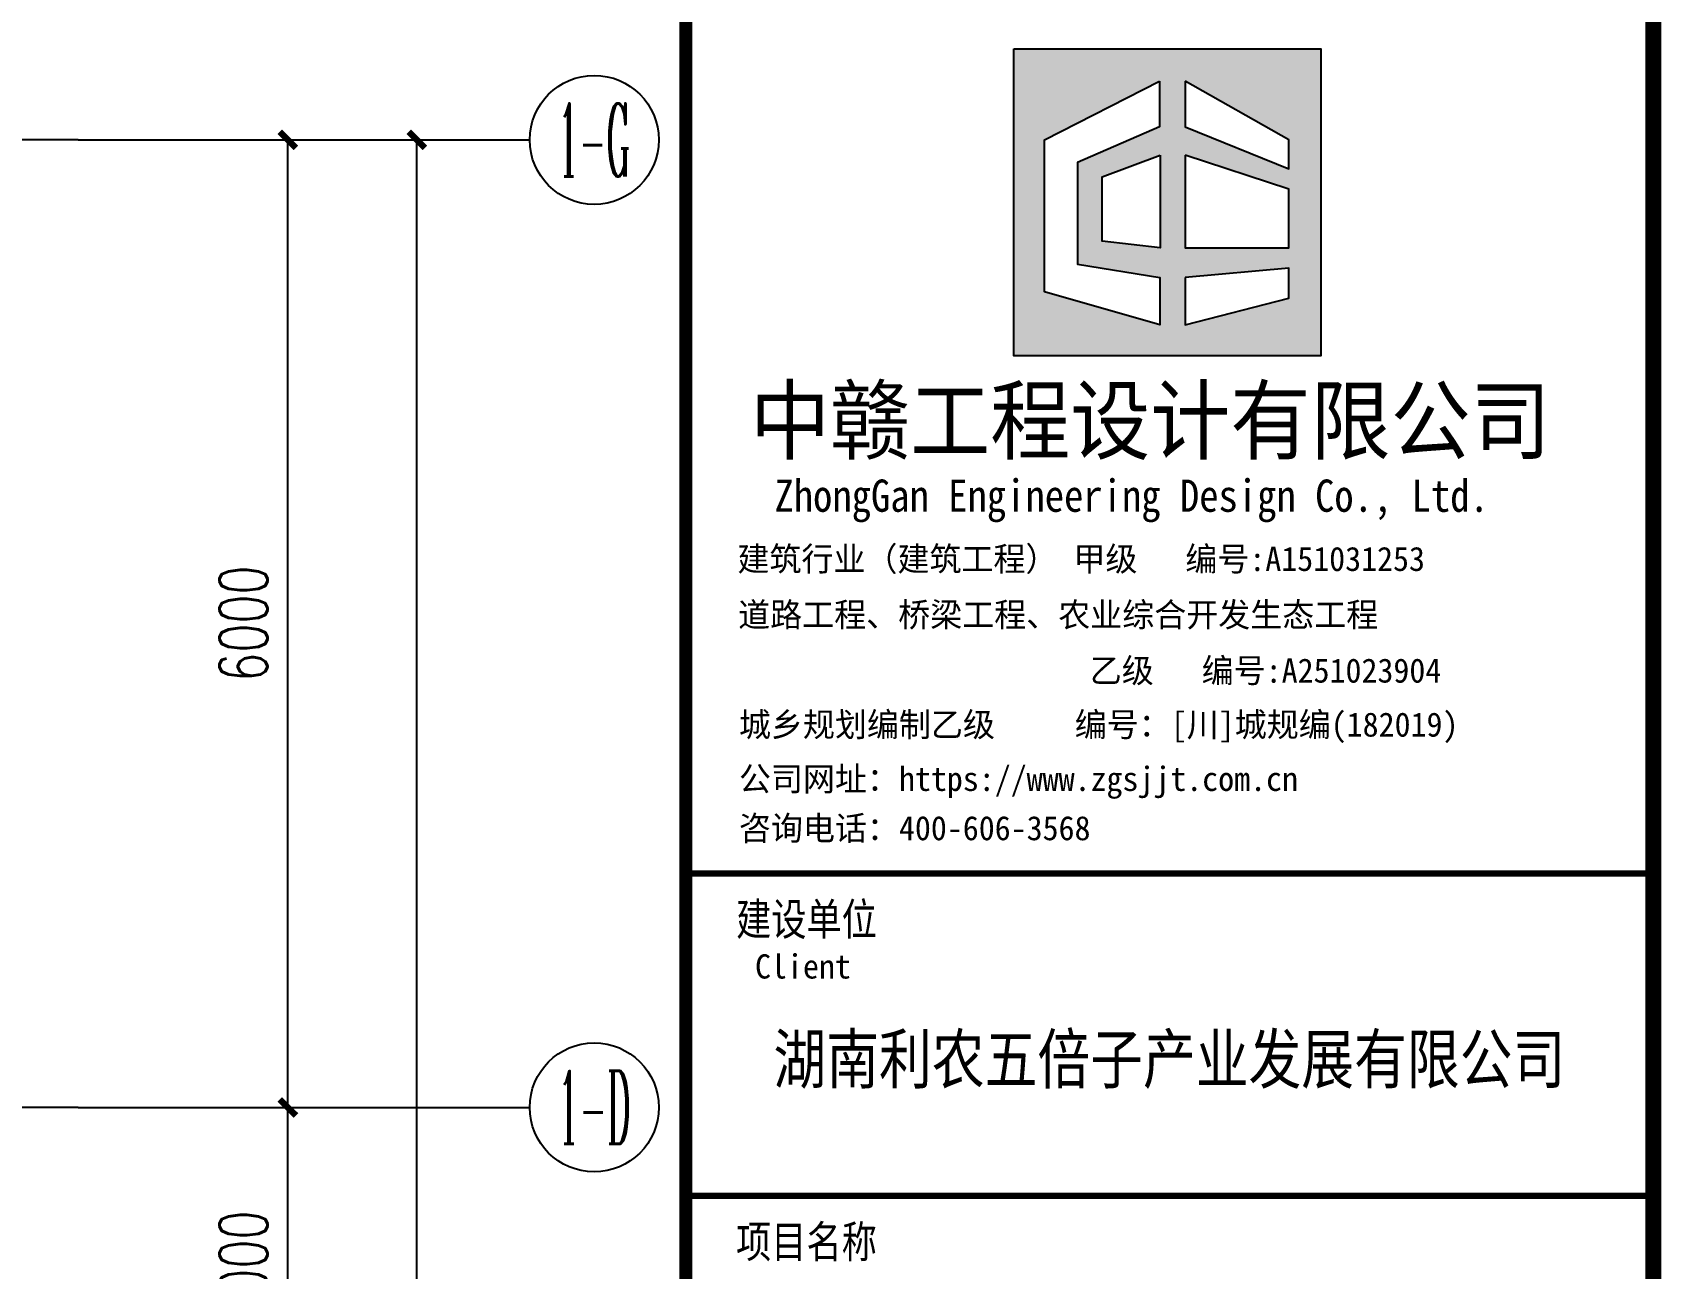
# Model space of a CAD drawing. Extents: x -6243262 to 3079315, y -2914302 to 172723.
# Drawn here: x -2447833 to -2437733, y -711400 to -703736 of the extents above; entities that cross this region are included whole.
import ezdxf
from ezdxf.enums import TextEntityAlignment as Align

# ---------------------------------------------------------------- set-up
doc = ezdxf.new("R2010")
doc.units = 0
doc.header["$LTSCALE"] = 1000
for name, color, linetype in [('AXIS', 3, 'Continuous'), ('AXIS_TEXT', 7, 'Continuous'), ('DOTE', 24, 'Continuous'), ('P-图框', 7, 'Continuous'), ('PUB_TITLE', 4, 'Continuous'), ('中赣LOGO', 7, 'Continuous')]:
    doc.layers.add(name, color=color, linetype=linetype)
doc.styles.add('_TCH_AXIS', font='COMPLEX', dxfattribs={"bigfont": 'GBCBIG'})
doc.styles.add('_TCH_DIM_T3', font='SIMPLEX', dxfattribs={"width": 0.7058823529411765, "bigfont": 'GBCBIG'})
doc.styles.add('COMPLEX', font='COMPLEX')
doc.styles.add('STYLE-ARIAL', font='')
doc.styles.add('图签', font='', dxfattribs={"width": 0.66})
doc.styles.add('黑体', font='simhei.ttf')
doc.styles.get('STYLE-ARIAL').set_extended_font_data('NSimSun')
doc.styles.get('图签').set_extended_font_data('SimSun')
doc.dimstyles.new('_TCH_ARCH&&100', dxfattribs={"dimtxt": 297.5, "dimasz": 100, "dimexe": 250, "dimexo": 300, "dimgap": 126.25, "dimtad": 1, "dimdec": 0, "dimzin": 0, "dimdsep": 46, "dimtxsty": '_TCH_DIM_T3', "dimblk": 'ARCHTICK', "dimcen": 0.09, "dimclrt": 7, "dimazin": 2, "dimtfac": 1, "dimtdec": 0, "dimtix": 1, "dimtmove": 2, "dimatfit": 3, "dimfxl": 0, "dimtolj": 1, "dimtzin": 0, "dimarcsym": 0})

# ---------------------------------------------------------------- blocks, each defined once
blk = doc.blocks.new('中赣设计')
at = {"layer": '中赣LOGO'}
h = blk.add_hatch(color=256, dxfattribs=at)
h.dxf.hatch_style = 1
h.paths.add_polyline_path([(355563.0118156057, 340.9478058809584), (355563.0118156057, 319.8116282041926), (355584.1640110025, 319.8116282041926), (355584.1640110025, 340.9478058809584)])
h.paths.add_polyline_path([(355581.9653067868, 334.6886874353493), (355581.9653067868, 332.6809117858013), (355574.8102480905, 335.5819059631342), (355574.8102480905, 338.7323437263751)], flags=16)
h.paths.add_polyline_path([(355581.9653067868, 331.2799758209796), (355581.9653067868, 327.2552232209966), (355574.8102480905, 327.2552232209966), (355574.8102480905, 333.6354899876235)], flags=16)
h.paths.add_polyline_path([(355573.0385238972, 335.5819059631574), (355567.3865077491, 333.1230275023147), (355567.386507749, 326.1305918537407), (355573.0769731243, 325.208512601698), (355573.0769731243, 321.9428147270112), (355565.1180111832, 324.2095931842744), (355565.1180111832, 334.6982463839333), (355573.0385238972, 338.7323437264229)], flags=16)
h.paths.add_polyline_path([(355573.0842529143, 333.6354899876426), (355573.0842529142, 327.2552232209998), (355569.1017095871, 327.6972310147969), (355569.1017095871, 332.1368555354773)], flags=16)
h.paths.add_polyline_path([(355581.9653067868, 325.8481842940116), (355581.9653067868, 323.7730214175419), (355574.8102480905, 321.9428147270435), (355574.8102480905, 325.2085126017021)], flags=16)
blk.add_lwpolyline([(355563.0118156057, 340.9478058809584), (355584.1640110025, 340.9478058809584), (355584.1640110025, 319.8116282041926), (355563.0118156057, 319.8116282041926)], close=True, dxfattribs=at)
for points in [[(355573.0385238972, 338.7323437263738), (355573.0385238972, 335.5819059631328), (355567.386507749, 333.1230275023129), (355567.386507749, 326.1305918537421), (355573.0769731243, 325.2085126016989), (355573.0769731243, 321.9428147270353), (355565.1180111832, 324.2095931842998), (355565.1180111832, 334.6982463839338), (355573.0385238972, 338.7323437263738)], [(355574.8102480905, 338.7323437263738), (355574.8102480905, 335.5819059631328), (355581.9653067868, 332.6809117857799), (355581.9653067868, 334.688687435342), (355574.8102480905, 338.7323437263738)], [(355573.0842529143, 333.6354899876362), (355573.0842529143, 327.2552232209966), (355569.101709587, 327.6972310147983), (355569.101709587, 332.13685553548), (355573.0842529143, 333.6354899876362)], [(355574.8102480905, 333.6354899876362), (355574.8102480905, 327.2552232209966), (355581.9653067868, 327.2552232209966), (355581.9653067868, 331.279975820976), (355574.8102480905, 333.6354899876362)], [(355574.8102480905, 325.2085126016989), (355574.8102480905, 321.9428147270353), (355581.9653067868, 323.7730214175142), (355581.9653067868, 325.8481842940171), (355574.8102480905, 325.2085126016989)]]:
    blk.add_lwpolyline(points, dxfattribs=at)
blk = doc.blocks.new('TQ-A2')
at = {"layer": 'P-图框', "const_width": 80}
blk.add_lwpolyline([(-6000, 40000), (-6000, 0)], dxfattribs=at)
at = {"layer": 'P-图框'}
blk.add_lwpolyline([(-6000, 31900.00022238411), (-6000, 0), (0, 0), (0, 31900.00022238411)], close=True, dxfattribs=at)
at = {"layer": 'P-图框', "linetype": 'Continuous', "const_width": 40}
for points in [[(-6000, 23400.00022238411), (0, 23400.00022238411)], [(-6000, 21400.00022238411), (0, 21400.00022238411)]]:
    blk.add_lwpolyline(points, dxfattribs=at)
at = {"layer": '中赣LOGO', "xscale": 90, "yscale": 90, "zscale": 90}
blk.add_blockref('中赣设计', (-32004636.2947427, -2172.547561309766), dxfattribs=at)
at = {"layer": 'P-图框'}
for s, height, style, width, p in [('中赣工程设计有限公司', 400, '黑体', 0.91, (-5601.672289634007, 26009.23494482681)), ('ZhongGan Engineering Design Co., Ltd.', 200, 'STYLE-ARIAL', 0.88, (-5450.13989530853, 25642.63512305706)), ('建筑行业（建筑工程） 甲级   编号:A151031253', 150, 'STYLE-ARIAL', 0.9700000000000001, (-5679.552817819873, 25275.48137655447)), ('道路工程、桥梁工程、农业综合开发生态工程', 150, 'STYLE-ARIAL', 0.9700000000000001, (-5675.057282723254, 24929.31698865385)), ('乙级   编号:A251023904', 150, 'STYLE-ARIAL', 0.9700000000000001, (-3494.556066535646, 24583.15260075324)), ('城乡规划编制乙级     编号：[川]城规编(182019)', 150, 'STYLE-ARIAL', 0.9700000000000001, (-5670.291159546003, 24248.2632431169)), ('公司网址：https://www.zgsjjt.com.cn', 150, 'STYLE-ARIAL', 0.9700000000000001, (-5670.291159546003, 23911.49537293823)), ('咨询电话：400-606-3568', 150, 'STYLE-ARIAL', 0.9700000000000001, (-5670.291159546003, 23605.83920787671))]:
    blk.add_text(s, height=height, dxfattribs=dict(at, style=style, width=width)).set_placement(p)
for s, height, style, width, p in [('建设单位', 200, '图签', 0.8, (-5251.420774616476, 23116.03740748495)), ('Client', 150, 'STYLE-ARIAL', 0.9700000000000001, (-5273.338710473094, 22823.08678610949)), ('项目名称', 200, '图签', 0.8, (-5251.420774616476, 21116.03740748495))]:
    blk.add_text(s, height=height, dxfattribs=dict(at, style=style, width=width)).set_placement(p, align=Align.MIDDLE_CENTER)
at = {"layer": 'P-图框', "color": 6, "style": '图签', "width": 0.8}
blk.add_text('湖南利农五倍子产业发展有限公司', height=300, dxfattribs=at).set_placement((-3001.347376541351, 22248.70646826166), align=Align.MIDDLE_CENTER)
blk = doc.blocks.new('_ArchTick')
at = {"color": 0, "linetype": 'ByBlock', "const_width": 0.4}
blk.add_lwpolyline([(-0.5, -0.5), (0.5, 0.5)], dxfattribs=at)
blk = doc.blocks.new('*D1350')
at = {"layer": 'AXIS', "color": 0, "lineweight": -2, "transparency": 16777216}
for p, q in [((-2447250.379809698, -710401.570775205), (-2446000.379809698, -710401.570775205)), ((-2446250.379809698, -712401.570775205), (-2446250.379809698, -710401.570775205)), ((-2447250.379809698, -712401.570775205), (-2446000.379809698, -712401.570775205))]:
    blk.add_line(p, q, dxfattribs=at)
at = {"layer": 'Defpoints', "color": 0, "transparency": 16777216}
for p in [(-2447550.379809698, -710401.570775205), (-2446250.379809698, -710401.570775205), (-2447550.379809698, -712401.570775205)]:
    blk.add_point(p, dxfattribs=at)
at = {"layer": 'AXIS', "color": 0, "lineweight": -2, "transparency": 16777216, "xscale": 100, "yscale": 100, "zscale": 100}
for p, rotation in [((-2446250.379809698, -710401.570775205), 90), ((-2446250.379809698, -712401.570775205), 270)]:
    blk.add_blockref('_ArchTick', p, dxfattribs=dict(at, rotation=rotation))
at = {"layer": 'AXIS', "color": 7, "transparency": 16777216, "insert": (-2446525.379809698, -711401.5707752055), "char_height": 297.5, "attachment_point": 5, "rotation": 90, "style": '_TCH_DIM_T3'}
blk.add_mtext('\\A1;2000', dxfattribs=at)
blk = doc.blocks.new('*D1351')
at = {"layer": 'AXIS', "color": 0, "lineweight": -2, "transparency": 16777216}
for p, q in [((-2447250.379809698, -704401.5707752014), (-2446000.379809698, -704401.5707752014)), ((-2446250.379809698, -710401.570775205), (-2446250.379809698, -704401.5707752014)), ((-2447250.379809698, -710401.570775205), (-2446000.379809698, -710401.570775205))]:
    blk.add_line(p, q, dxfattribs=at)
at = {"layer": 'Defpoints', "color": 0, "transparency": 16777216}
for p in [(-2447550.379809698, -704401.5707752014), (-2446250.379809698, -704401.5707752014), (-2447550.379809698, -710401.570775205)]:
    blk.add_point(p, dxfattribs=at)
at = {"layer": 'AXIS', "color": 0, "lineweight": -2, "transparency": 16777216, "xscale": 100, "yscale": 100, "zscale": 100}
for p, rotation in [((-2446250.379809698, -704401.5707752014), 90), ((-2446250.379809698, -710401.570775205), 270)]:
    blk.add_blockref('_ArchTick', p, dxfattribs=dict(at, rotation=rotation))
at = {"layer": 'AXIS', "color": 7, "transparency": 16777216, "insert": (-2446525.379809698, -707401.5707752038), "char_height": 297.5, "attachment_point": 5, "rotation": 90, "style": '_TCH_DIM_T3'}
blk.add_mtext('\\A1;6000', dxfattribs=at)
blk = doc.blocks.new('*D1352')
at = {"layer": 'AXIS', "color": 0, "lineweight": -2, "transparency": 16777216}
for p, q in [((-2447250.379809698, -704401.5707752014), (-2445200.379809698, -704401.5707752014)), ((-2445450.379809698, -719901.5707752), (-2445450.379809698, -704401.5707752014)), ((-2447250.379809698, -719901.5707752), (-2445200.379809698, -719901.5707752))]:
    blk.add_line(p, q, dxfattribs=at)
at = {"layer": 'Defpoints', "color": 0, "transparency": 16777216}
for p in [(-2447550.379809698, -704401.5707752014), (-2445450.379809698, -704401.5707752014), (-2447550.379809698, -719901.5707752)]:
    blk.add_point(p, dxfattribs=at)
at = {"layer": 'AXIS', "color": 0, "lineweight": -2, "transparency": 16777216, "xscale": 100, "yscale": 100, "zscale": 100}
for p, rotation in [((-2445450.379809698, -704401.5707752014), 90), ((-2445450.379809698, -719901.5707752), 270)]:
    blk.add_blockref('_ArchTick', p, dxfattribs=dict(at, rotation=rotation))
at = {"layer": 'AXIS', "color": 7, "transparency": 16777216, "insert": (-2445725.379809698, -712151.5707752012), "char_height": 297.5, "attachment_point": 5, "rotation": 90, "style": '_TCH_DIM_T3'}
blk.add_mtext('\\A1;15500', dxfattribs=at)
blk = doc.blocks.new('_AXISO')
at = {"color": 0}
blk.add_circle((0, 0), 0.5, dxfattribs=at)
at = {"layer": 'AXIS_TEXT', "color": 0, "style": 'COMPLEX', "width": 1.041666666666667}
blk.add_attdef('A', text='', height=0.56, dxfattribs=at).set_placement((-0.25, -0.28), (0.25, -0.28), align=Align.FIT)

msp = doc.modelspace()

# ---------------------------------------------------------------- linework, layer by layer
at = {"layer": 'AXIS'}
for p, q in [((-2447550.379809698, -704401.5707752014), (-2444750.379809698, -704401.5707752014)), ((-2447550.379809698, -710401.570775205), (-2444750.379809698, -710401.570775205))]:
    msp.add_line(p, q, dxfattribs=at)
at = {"layer": 'DOTE'}
for p, q in [((-2447550.379809698, -704401.5707752011), (-2489750.379809698, -704401.5707752011)), ((-2447550.379809698, -710401.570775205), (-2489750.379809698, -710401.570775205))]:
    msp.add_line(p, q, dxfattribs=at)
at = {"layer": 'PUB_TITLE', "const_width": 100}
msp.add_lwpolyline([(-2494682.923189898, -732350.4982506996), (-2437782.923189898, -732350.4982506996), (-2437782.923189898, -692350.4982506996), (-2494682.923189898, -692350.4982506996)], close=True, dxfattribs=at)

# ---------------------------------------------------------------- block references
at = {"layer": 'AXIS'}
ref = msp.add_blockref('_AXISO', (-2444350.379809698, -704401.5707752014), dxfattribs=dict(at, xscale=800, yscale=800, zscale=800))
ref.add_attrib('A', '1-G', dxfattribs={"layer": 'AXIS_TEXT', "height": 452.5483399593904, "style": '_TCH_AXIS', "width": 0.3559322033897074}).set_placement((-2444576.653979678, -704627.8449451812), (-2444124.105639718, -704627.8449451812), align=Align.FIT)
ref = msp.add_blockref('_AXISO', (-2444350.379809698, -710401.570775205), dxfattribs=dict(at, xscale=800, yscale=800, zscale=800))
ref.add_attrib('A', '1-D', dxfattribs={"layer": 'AXIS_TEXT', "height": 452.5483399593904, "style": '_TCH_AXIS', "width": 0.3620689655171164}).set_placement((-2444576.653979678, -710627.8449451848), (-2444124.105639718, -710627.8449451848), align=Align.FIT)
at = {"layer": 'P-图框'}
msp.add_blockref('TQ-A2', (-2437782.923189898, -732350.4982506996), dxfattribs=at)

# ---------------------------------------------------------------- dimensions: what is measured, and where the dimension line sits
at = {"layer": 'AXIS'}
for p1, p2, distance, picture, middle in [((-2447550.379809698, -710401.570775205), (-2447550.379809698, -704401.5707752014), -1300, '*D1351', (-2446525.379809698, -707401.5707752038)), ((-2447550.379809698, -719901.5707752), (-2447550.379809698, -704401.5707752014), -2100, '*D1352', (-2445725.379809698, -712151.5707752012)), ((-2447550.379809698, -712401.570775205), (-2447550.379809698, -710401.570775205), -1300, '*D1350', (-2446525.379809698, -711401.5707752055))]:
    dim = msp.add_aligned_dim(p1=p1, p2=p2, distance=distance, dimstyle='_TCH_ARCH&&100', dxfattribs=at)
    dim.commit()
    dim.dimension.update_dxf_attribs({"geometry": picture, "text_midpoint": middle})

doc.saveas('drawing.dxf')
